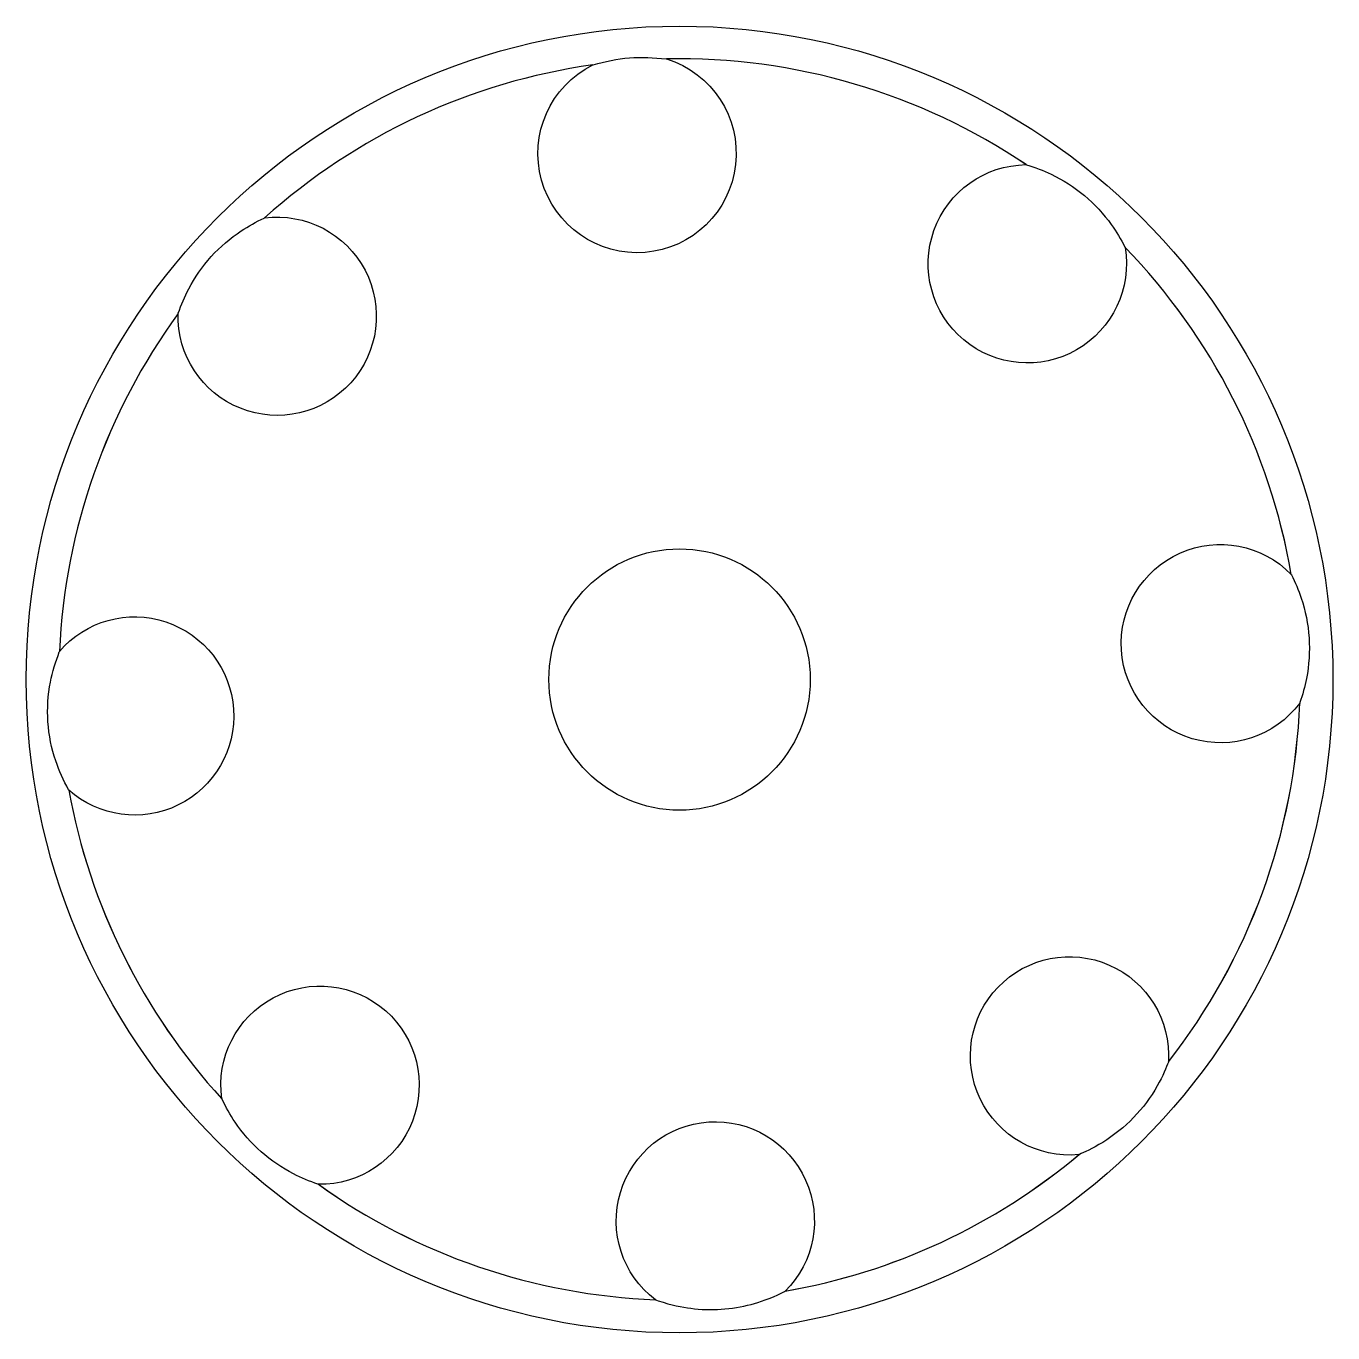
# Model space of a CAD drawing. Header units: millimetres. Extents: x 147.1 to 167.1, y 16.7 to 36.7.
import ezdxf

# ---------------------------------------------------------------- set-up
doc = ezdxf.new("R2010")
doc.units = ezdxf.units.MM
doc.layers.get('0').update_dxf_attribs({"linetype": 'CONTINUOUS'})

msp = doc.modelspace()

# ---------------------------------------------------------------- linework, layer by layer
msp.add_lwpolyline([(158.676, 17.356, 0.132798), (163.173, 19.446, -2.705842), (164.543, 20.867, 0.157658), (166.552, 26.357, -2.705842), (166.422, 28.326, 0.151088), (163.879, 33.33, -2.705843), (162.366, 34.597, 0.15458), (156.862, 36.215, -5.154484), (155.731, 36.124, 0.149073), (150.708, 33.782, -2.705842), (149.385, 32.318, 0.147364), (147.568, 27.147, -2.444261), (147.711, 25.025, 0.141575), (150.054, 20.3, -2.705843), (151.531, 18.991, 0.146545), (156.689, 17.224, -2.672807)], format="xyb", close=True)
for radius in [10, 2]:
    msp.add_circle((157.059, 26.717), radius)
for start, end in [(56.0394, 91.1884), (98.0365, 131.9518), (9.7483, 44.1152), (143.8759, 177.4078), (321.9865, 357.8242), (190.2636, 222.496), (279.8044, 310.0623), (234.4201, 267.7684)]:
    msp.add_arc((157.059, 26.717), 9.5, start, end)
for points, knots in [([(155.731, 36.124), (155.735, 36.125), (155.736, 36.126), (155.92, 36.176), (156.104, 36.218), (156.478, 36.248), (156.667, 36.236), (156.856, 36.216), (156.857, 36.216), (156.862, 36.215)], [-0.0008428, -0.0008428, -0.0008428, -0.0008428, 0, 0, 0.0562526, 0.0562526, 0.1125046, 0.1125046, 0.1133478, 0.1133478, 0.1133478, 0.1133478]), ([(162.366, 34.597), (162.369, 34.596), (162.37, 34.595), (162.5, 34.557), (162.625, 34.508), (162.928, 34.363), (163.099, 34.254), (163.412, 33.992), (163.55, 33.843), (163.746, 33.571), (163.816, 33.456), (163.877, 33.334), (163.878, 33.332), (163.879, 33.33)], [-0.0006665, -0.0006665, -0.0006665, -0.0006665, 0, 0, 0.0400734, 0.0400734, 0.1007955, 0.1007955, 0.1614458, 0.1614458, 0.2015901, 0.2015901, 0.2022614, 0.2022614, 0.2022614, 0.2022614]), ([(149.385, 32.318), (149.386, 32.321), (149.386, 32.322), (149.432, 32.451), (149.484, 32.576), (149.641, 32.873), (149.756, 33.039), (150.028, 33.34), (150.182, 33.471), (150.461, 33.657), (150.58, 33.722), (150.704, 33.781), (150.705, 33.781), (150.708, 33.782)], [-0.0006593, -0.0006593, -0.0006593, -0.0006593, 0, 0, 0.0404049, 0.0404049, 0.1008078, 0.1008078, 0.1612241, 0.1612241, 0.2016156, 0.2016156, 0.2022753, 0.2022753, 0.2022753, 0.2022753]), ([(166.422, 28.326), (166.423, 28.323), (166.424, 28.322), (166.482, 28.205), (166.533, 28.086), (166.639, 27.768), (166.68, 27.564), (166.708, 27.146), (166.694, 26.938), (166.631, 26.608), (166.596, 26.484), (166.553, 26.361), (166.553, 26.36), (166.552, 26.357)], [-0.0006524, -0.0006524, -0.0006524, -0.0006524, 0, 0, 0.0385222, 0.0385222, 0.1007897, 0.1007897, 0.163061, 0.163061, 0.2015792, 0.2015792, 0.2022319, 0.2022319, 0.2022319, 0.2022319]), ([(147.711, 25.025), (147.709, 25.027), (147.708, 25.028), (147.634, 25.173), (147.563, 25.318), (147.447, 25.664), (147.406, 25.864), (147.379, 26.275), (147.392, 26.478), (147.461, 26.836), (147.513, 26.99), (147.567, 27.143), (147.567, 27.144), (147.568, 27.147)], [-0.0006069, -0.0006069, -0.0006069, -0.0006069, 0, 0, 0.0482482, 0.0482482, 0.1094072, 0.1094072, 0.1705662, 0.1705662, 0.2188148, 0.2188148, 0.2194213, 0.2194213, 0.2194213, 0.2194213]), ([(164.543, 20.867), (164.543, 20.865), (164.542, 20.862), (164.511, 20.781), (164.457, 20.65), (164.27, 20.321), (164.149, 20.159), (163.867, 19.866), (163.708, 19.739), (163.377, 19.535), (163.245, 19.477), (163.177, 19.448), (163.176, 19.448), (163.173, 19.446)], [-0.0005606, -0.0005606, -0.0005606, -0.0005606, 0, 0, 0.0255339, 0.0255339, 0.0547862, 0.0547862, 0.084019, 0.084019, 0.1111877, 0.1111877, 0.1120347, 0.1120347, 0.1120347, 0.1120347]), ([(151.531, 18.991), (151.528, 18.992), (151.527, 18.992), (151.397, 19.037), (151.272, 19.088), (150.974, 19.242), (150.807, 19.355), (150.503, 19.624), (150.37, 19.776), (150.182, 20.054), (150.116, 20.172), (150.056, 20.296), (150.056, 20.297), (150.054, 20.3)], [-0.0006591, -0.0006591, -0.0006591, -0.0006591, 0, 0, 0.0404265, 0.0404265, 0.1008084, 0.1008084, 0.1611723, 0.1611723, 0.2016167, 0.2016167, 0.2022753, 0.2022753, 0.2022753, 0.2022753]), ([(156.689, 17.224), (156.693, 17.223), (156.694, 17.222), (156.702, 17.22), (156.713, 17.216), (156.939, 17.139), (157.1, 17.11), (157.385, 17.073), (157.54, 17.068), (157.853, 17.088), (158.006, 17.114), (158.282, 17.187), (158.439, 17.238), (158.653, 17.344), (158.664, 17.349), (158.672, 17.353), (158.673, 17.354), (158.676, 17.356)], [-0.00082775, -0.00082775, -0.00082775, -0.00082775, 0, 0, 0.00176082, 0.00176082, 0.02169273, 0.02169273, 0.04524922, 0.04524922, 0.06880577, 0.06880577, 0.08836236, 0.08836236, 0.09010554, 0.09010554, 0.09091027, 0.09091027, 0.09091027, 0.09091027])]:
    msp.add_open_spline(points, degree=3, knots=knots)

doc.saveas('drawing.dxf')
